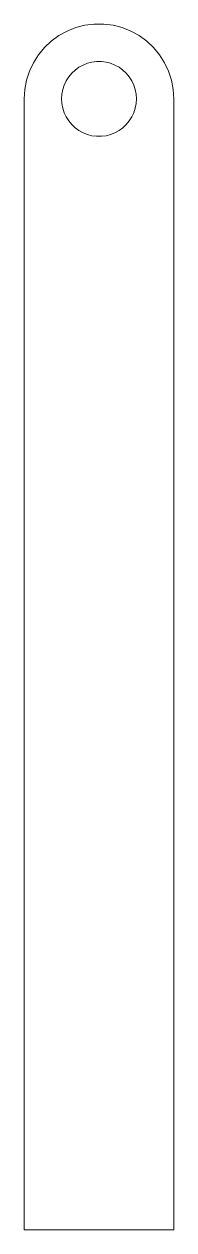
# Model space of a CAD drawing. Header units: millimetres. Extents: x -6.1 to 6.1, y -49.1 to 49.1.
import ezdxf

# ---------------------------------------------------------------- set-up
doc = ezdxf.new("R2010")
doc.units = ezdxf.units.MM
doc.layers.get('0').update_dxf_attribs({"linetype": 'CONTINUOUS', "lineweight": 0})

msp = doc.modelspace()

# ---------------------------------------------------------------- linework, layer by layer
for p, q in [((-3.888, 47.675), (-3.269, 48.125)), ((-3.269, 48.125), (-2.597, 48.494)), ((-2.597, 48.494), (-1.885, 48.776)), ((-1.885, 48.776), (-1.143, 48.967)), ((-1.143, 48.967), (-0.383, 49.063)), ((-0.383, 49.063), (0.383, 49.063)), ((0.383, 49.063), (1.143, 48.967)), ((1.143, 48.967), (1.885, 48.776)), ((1.885, 48.776), (2.597, 48.494)), ((2.597, 48.494), (3.269, 48.125)), ((3.269, 48.125), (3.888, 47.675)), ((-4.935, 46.56), (-4.447, 47.151)), ((-4.447, 47.151), (-3.888, 47.675)), ((3.888, 47.675), (4.447, 47.151)), ((4.447, 47.151), (4.935, 46.56)), ((-5.345, 45.914), (-4.935, 46.56)), ((4.935, 46.56), (5.345, 45.914)), ((-5.908, 44.492), (-5.672, 45.221)), ((-5.672, 45.221), (-5.345, 45.914)), ((-2.223, 45.063), (-1.944, 45.325)), ((-1.944, 45.325), (-1.634, 45.55)), ((-1.634, 45.55), (-1.299, 45.735)), ((-1.299, 45.735), (-0.943, 45.876)), ((-0.943, 45.876), (-0.572, 45.971)), ((-0.572, 45.971), (-0.192, 46.019)), ((-0.192, 46.019), (0.192, 46.019)), ((0.192, 46.019), (0.572, 45.971)), ((0.572, 45.971), (0.943, 45.876)), ((0.943, 45.876), (1.299, 45.735)), ((1.299, 45.735), (1.634, 45.55)), ((1.634, 45.55), (1.944, 45.325)), ((1.944, 45.325), (2.223, 45.063)), ((5.345, 45.914), (5.672, 45.221)), ((5.672, 45.221), (5.908, 44.492)), ((-6.052, 43.74), (-5.908, 44.492)), ((-2.836, 44.098), (-2.673, 44.444)), ((-2.673, 44.444), (-2.468, 44.768)), ((-2.468, 44.768), (-2.223, 45.063)), ((2.223, 45.063), (2.468, 44.768)), ((2.468, 44.768), (2.673, 44.444)), ((2.673, 44.444), (2.836, 44.098)), ((5.908, 44.492), (6.052, 43.74)), ((-6.1, 42.975), (-6.052, 43.74)), ((-3.05, 42.975), (-3.026, 43.357)), ((-3.026, 43.357), (-2.954, 43.734)), ((-2.954, 43.734), (-2.836, 44.098)), ((2.836, 44.098), (2.954, 43.734)), ((2.954, 43.734), (3.026, 43.357)), ((3.026, 43.357), (3.05, 42.975)), ((6.052, 43.74), (6.1, 42.975)), ((-6.1, -49.075), (-6.1, 42.975)), ((-3.026, 42.593), (-3.05, 42.975)), ((-2.954, 42.216), (-3.026, 42.593)), ((-2.836, 41.852), (-2.954, 42.216)), ((2.954, 42.216), (2.836, 41.852)), ((3.026, 42.593), (2.954, 42.216)), ((3.05, 42.975), (3.026, 42.593)), ((6.1, 42.975), (6.1, -49.075)), ((-2.673, 41.506), (-2.836, 41.852)), ((-2.468, 41.182), (-2.673, 41.506)), ((2.673, 41.506), (2.468, 41.182)), ((2.836, 41.852), (2.673, 41.506)), ((-2.223, 40.887), (-2.468, 41.182)), ((-1.944, 40.625), (-2.223, 40.887)), ((-1.634, 40.4), (-1.944, 40.625)), ((-1.299, 40.215), (-1.634, 40.4)), ((1.634, 40.4), (1.299, 40.215)), ((1.944, 40.625), (1.634, 40.4)), ((2.223, 40.887), (1.944, 40.625)), ((2.468, 41.182), (2.223, 40.887)), ((-0.943, 40.074), (-1.299, 40.215)), ((-0.572, 39.979), (-0.943, 40.074)), ((-0.192, 39.931), (-0.572, 39.979)), ((0.192, 39.931), (-0.192, 39.931)), ((0.572, 39.979), (0.192, 39.931)), ((0.943, 40.074), (0.572, 39.979)), ((1.299, 40.215), (0.943, 40.074)), ((6.1, -49.075), (-6.1, -49.075))]:
    msp.add_line(p, q)

doc.saveas('drawing.dxf')
